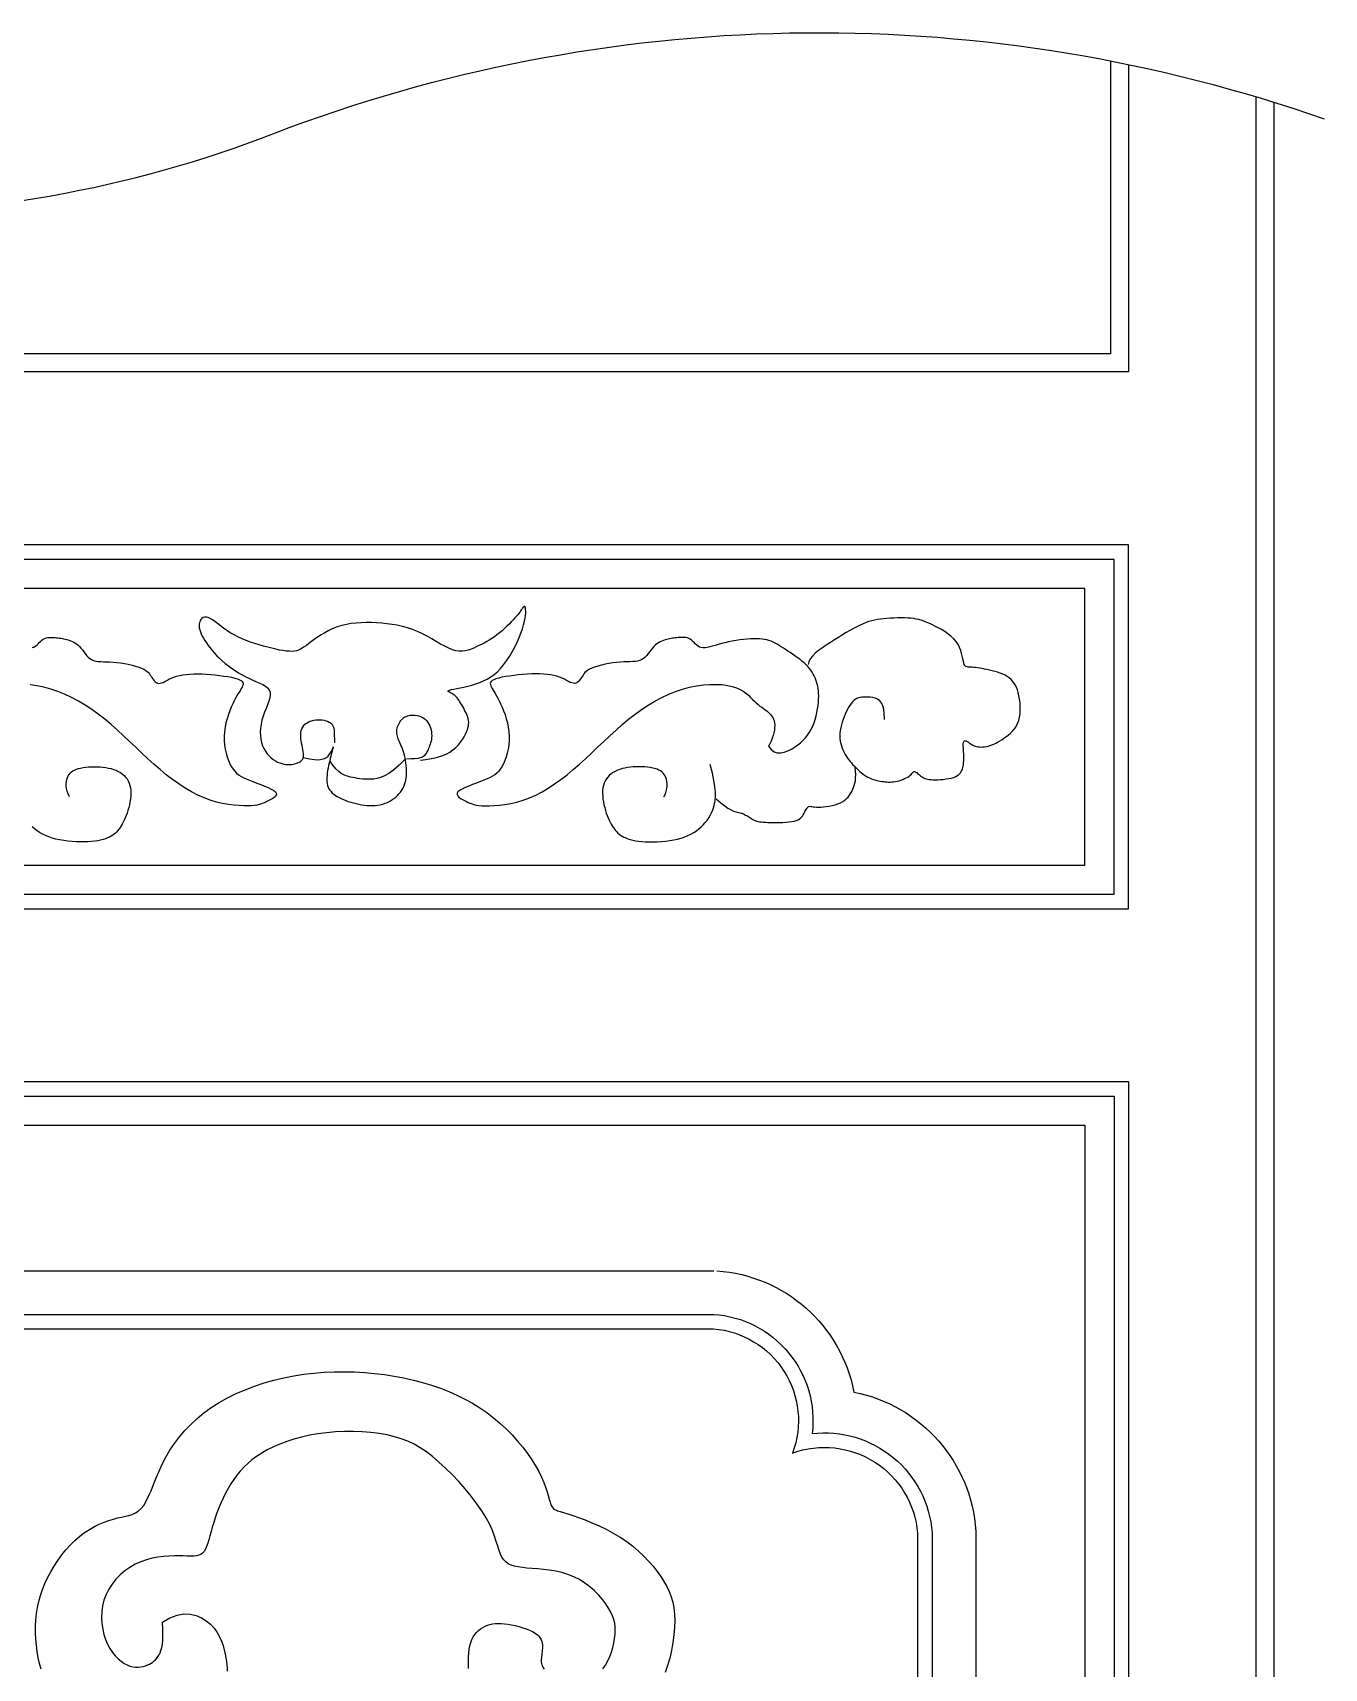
# Model space of a CAD drawing. Extents: x -66030 to 95157, y -13132 to 45879.
# Drawn here: x -29074.7 to -28801.4, y 32376.2 to 32722.3 of the extents above; entities that cross this region are included whole.
import ezdxf

# ---------------------------------------------------------------- set-up
doc = ezdxf.new("R2010")
doc.units = 0
doc.header["$LTSCALE"] = 100
doc.header["$MEASUREMENT"] = 0
for name, color, linetype in [('3', 11, 'CONTINUOUS'), ('4', 121, 'CONTINUOUS'), ('7', 105, 'CONTINUOUS')]:
    doc.layers.add(name, color=color, linetype=linetype)

msp = doc.modelspace()

# ---------------------------------------------------------------- linework, layer by layer
at = {"layer": '3'}
for points in [[(-29212.2, 32703.58, 0.197288), (-29020.46, 32702.25, -0.174961), (-28801.44, 32704.07)], [(-28930.59, 32451.1, -0.429542), (-28909.78, 32425.87, -0.425761), (-28884.41, 32404.9), (-28884.41, 32118.46, -0.425761), (-28909.78, 32097.49, -0.448775), (-28930.59, 32072.26), (-29078.48, 32072.26, -0.448775), (-29099.29, 32097.49, -0.425761), (-29124.65, 32118.46), (-29124.65, 32404.9, -0.425761), (-29099.29, 32425.87, -0.429542), (-29078.48, 32451.1), (-28930.6, 32451.1)]]:
    msp.add_lwpolyline(points, format="xyb", dxfattribs=at)
for points in [[(-28842.83, 32715.59), (-28842.83, 32650.53), (-29166.23, 32650.53), (-29166.23, 32689.31)], [(-29193.18, 32696.5), (-29193.18, 31872.83), (-28815.88, 31872.83), (-28815.88, 32708.77)]]:
    msp.add_lwpolyline(points, dxfattribs=at)
for points in [[(-29163.15, 32610.87), (-29163.15, 32540.03), (-28845.91, 32540.03), (-28845.91, 32610.87)], [(-29163.15, 32026.06), (-29163.15, 32497.3), (-28845.91, 32497.3), (-28845.91, 32026.06)]]:
    msp.add_lwpolyline(points, close=True, dxfattribs=at)
at = {"layer": '4'}
for points in [[(-28846.68, 32716.37), (-28846.68, 32654.38), (-29162.38, 32654.38), (-29162.38, 32688.54)], [(-29197.03, 32697.8), (-29197.03, 31868.98), (-28812.03, 31868.98), (-28812.03, 32707.59)]]:
    msp.add_lwpolyline(points, dxfattribs=at)
for points in [[(-29166.23, 32613.95), (-29166.23, 32536.95), (-28842.83, 32536.95), (-28842.83, 32613.95)], [(-29166.23, 32022.98), (-29166.23, 32500.38), (-28842.83, 32500.38), (-28842.83, 32022.98)]]:
    msp.add_lwpolyline(points, close=True, dxfattribs=at)
msp.add_lwpolyline([(-28929.94, 32460.32, -0.339705), (-28900.95, 32434.65, -0.340342), (-28875.17, 32405.22), (-28875.17, 32118.14, -0.338544), (-28900.75, 32088.75, -0.35533), (-28930.43, 32063.02), (-29078.64, 32063.02, -0.35533), (-29108.32, 32088.75, -0.338544), (-29133.89, 32118.14), (-29133.89, 32405.22, -0.340342), (-29108.12, 32434.65, -0.342777), (-29078.78, 32460.34), (-28930.6, 32460.34)], format="xyb", dxfattribs=at)
at = {"layer": '7'}
for points in [[(-29156.99, 32604.71), (-29156.99, 32546.19), (-28852.07, 32546.19), (-28852.07, 32604.71)], [(-29156.99, 32032.22), (-29156.99, 32491.14), (-28852.07, 32491.14), (-28852.07, 32032.22)]]:
    msp.add_lwpolyline(points, close=True, dxfattribs=at)
for points in [[(-28992.64, 32568.39), (-28992.5, 32568.4), (-28992.11, 32568.44), (-28991.52, 32568.52), (-28990.77, 32568.63), (-28989.93, 32568.79), (-28989.02, 32569.01), (-28988.12, 32569.29), (-28987.25, 32569.64), (-28986.47, 32570.06), (-28985.78, 32570.54), (-28985.17, 32571.06), (-28984.63, 32571.62), (-28984.17, 32572.19), (-28983.77, 32572.76), (-28983.43, 32573.32), (-28983.15, 32573.85), (-28982.92, 32574.34), (-28982.74, 32574.8), (-28982.6, 32575.22), (-28982.51, 32575.62), (-28982.46, 32576.01), (-28982.45, 32576.38), (-28982.48, 32576.75), (-28982.55, 32577.11), (-28982.65, 32577.49), (-28982.78, 32577.86), (-28982.94, 32578.24), (-28983.11, 32578.62), (-28983.31, 32578.99), (-28983.51, 32579.36), (-28983.71, 32579.72), (-28983.91, 32580.07), (-28984.11, 32580.4), (-28984.3, 32580.72), (-28984.5, 32581.02), (-28984.7, 32581.31), (-28984.9, 32581.57), (-28985.12, 32581.81), (-28985.36, 32582.04), (-28985.62, 32582.23), (-28985.9, 32582.41), (-28986.18, 32582.56), (-28986.44, 32582.69), (-28986.65, 32582.81), (-28986.78, 32582.92), (-28986.83, 32583.02), (-28986.75, 32583.12), (-28986.53, 32583.22), (-28986.15, 32583.32), (-28985.63, 32583.43), (-28984.99, 32583.55), (-28984.26, 32583.69), (-28983.46, 32583.85), (-28982.62, 32584.04), (-28981.76, 32584.26), (-28980.91, 32584.51), (-28980.09, 32584.8), (-28979.29, 32585.14), (-28978.53, 32585.53), (-28977.79, 32585.98), (-28977.08, 32586.5), (-28976.39, 32587.09), (-28975.72, 32587.76), (-28975.07, 32588.53), (-28974.44, 32589.38), (-28973.83, 32590.31), (-28973.25, 32591.29), (-28972.72, 32592.3), (-28972.22, 32593.32), (-28971.78, 32594.32), (-28971.4, 32595.28), (-28971.08, 32596.19), (-28970.83, 32597.02), (-28970.64, 32597.76), (-28970.51, 32598.43), (-28970.43, 32599.01), (-28970.39, 32599.51), (-28970.38, 32599.94), (-28970.4, 32600.28), (-28970.43, 32600.55), (-28970.48, 32600.74), (-28970.54, 32600.86), (-28970.61, 32600.92), (-28970.69, 32600.92), (-28970.77, 32600.87), (-28970.87, 32600.78), (-28970.97, 32600.66), (-28971.08, 32600.51), (-28971.2, 32600.35), (-28971.33, 32600.16), (-28971.48, 32599.95), (-28971.65, 32599.72), (-28971.85, 32599.45), (-28972.08, 32599.16), (-28972.36, 32598.83), (-28972.67, 32598.47), (-28973.04, 32598.06), (-28973.45, 32597.63), (-28973.9, 32597.18), (-28974.37, 32596.71), (-28974.88, 32596.24), (-28975.4, 32595.78), (-28975.93, 32595.33), (-28976.47, 32594.9), (-28977.01, 32594.5), (-28977.55, 32594.13), (-28978.1, 32593.79), (-28978.64, 32593.47), (-28979.19, 32593.17), (-28979.73, 32592.89), (-28980.28, 32592.62), (-28980.84, 32592.36), (-28981.39, 32592.11), (-28981.96, 32591.88), (-28982.54, 32591.69), (-28983.15, 32591.54), (-28983.78, 32591.46), (-28984.44, 32591.46), (-28985.14, 32591.55), (-28985.89, 32591.75), (-28986.68, 32592.06), (-28987.52, 32592.47), (-28988.4, 32592.96), (-28989.32, 32593.49), (-28990.27, 32594.04), (-28991.25, 32594.6), (-28992.26, 32595.13), (-28993.29, 32595.62), (-28994.34, 32596.04), (-28995.4, 32596.4), (-28996.48, 32596.69), (-28997.56, 32596.93), (-28998.65, 32597.12), (-28999.75, 32597.26), (-29000.85, 32597.37), (-29001.95, 32597.44), (-29003.04, 32597.48), (-29004.13, 32597.49), (-29005.2, 32597.46), (-29006.26, 32597.39), (-29007.3, 32597.27), (-29008.31, 32597.09), (-29009.3, 32596.86), (-29010.26, 32596.57), (-29011.18, 32596.21), (-29012.06, 32595.8), (-29012.9, 32595.35), (-29013.69, 32594.88), (-29014.43, 32594.39), (-29015.11, 32593.92), (-29015.74, 32593.46), (-29016.3, 32593.04), (-29016.79, 32592.67), (-29017.24, 32592.34), (-29017.65, 32592.07), (-29018.05, 32591.84), (-29018.45, 32591.66), (-29018.86, 32591.53), (-29019.32, 32591.45), (-29019.83, 32591.41), (-29020.4, 32591.42), (-29021.04, 32591.47), (-29021.74, 32591.56), (-29022.49, 32591.69), (-29023.28, 32591.85), (-29024.11, 32592.05), (-29024.98, 32592.27), (-29025.86, 32592.51), (-29026.77, 32592.78), (-29027.68, 32593.07), (-29028.6, 32593.38), (-29029.5, 32593.72), (-29030.39, 32594.09), (-29031.26, 32594.48), (-29032.09, 32594.9), (-29032.89, 32595.36), (-29033.63, 32595.84), (-29034.33, 32596.33), (-29034.97, 32596.83), (-29035.58, 32597.29), (-29036.14, 32597.72), (-29036.65, 32598.09), (-29037.12, 32598.38), (-29037.56, 32598.58), (-29037.95, 32598.67), (-29038.3, 32598.65), (-29038.61, 32598.55), (-29038.88, 32598.37), (-29039.09, 32598.13), (-29039.26, 32597.83), (-29039.39, 32597.5), (-29039.45, 32597.14), (-29039.47, 32596.76), (-29039.44, 32596.37), (-29039.35, 32595.96), (-29039.22, 32595.54), (-29039.05, 32595.1), (-29038.83, 32594.65), (-29038.57, 32594.18), (-29038.28, 32593.69), (-29037.95, 32593.18), (-29037.58, 32592.66), (-29037.18, 32592.13), (-29036.74, 32591.59), (-29036.26, 32591.04), (-29035.74, 32590.49), (-29035.19, 32589.94), (-29034.6, 32589.4), (-29033.96, 32588.86), (-29033.3, 32588.34), (-29032.6, 32587.83), (-29031.89, 32587.34), (-29031.15, 32586.87), (-29030.39, 32586.43), (-29029.63, 32586.02), (-29028.86, 32585.65), (-29028.1, 32585.31), (-29027.35, 32584.99), (-29026.65, 32584.69), (-29026.01, 32584.38), (-29025.44, 32584.04), (-29024.99, 32583.67), (-29024.65, 32583.25), (-29024.46, 32582.76), (-29024.42, 32582.2), (-29024.52, 32581.56), (-29024.72, 32580.86), (-29024.99, 32580.12), (-29025.31, 32579.33), (-29025.63, 32578.52), (-29025.94, 32577.69), (-29026.2, 32576.85), (-29026.39, 32576.01), (-29026.51, 32575.18), (-29026.55, 32574.38), (-29026.52, 32573.59), (-29026.43, 32572.83), (-29026.27, 32572.12), (-29026.06, 32571.44), (-29025.79, 32570.82), (-29025.46, 32570.25), (-29025.09, 32569.73), (-29024.69, 32569.28), (-29024.25, 32568.87), (-29023.8, 32568.52), (-29023.34, 32568.22), (-29022.87, 32567.98), (-29022.41, 32567.78), (-29021.96, 32567.64), (-29021.53, 32567.53), (-29021.11, 32567.47), (-29020.7, 32567.45), (-29020.31, 32567.46), (-29019.93, 32567.49), (-29019.57, 32567.55), (-29019.22, 32567.63), (-29018.89, 32567.72), (-29018.57, 32567.83), (-29018.28, 32567.97), (-29018.02, 32568.12), (-29017.8, 32568.31), (-29017.62, 32568.53), (-29017.48, 32568.78), (-29017.4, 32569.07), (-29017.37, 32569.41), (-29017.38, 32569.78), (-29017.44, 32570.18), (-29017.52, 32570.6), (-29017.61, 32571.05), (-29017.71, 32571.51), (-29017.81, 32571.98), (-29017.89, 32572.45), (-29017.95, 32572.91), (-29017.98, 32573.37), (-29017.98, 32573.82), (-29017.94, 32574.25), (-29017.86, 32574.66), (-29017.74, 32575.04), (-29017.57, 32575.39), (-29017.36, 32575.71), (-29017.09, 32575.99), (-29016.78, 32576.23), (-29016.42, 32576.43), (-29016.04, 32576.6), (-29015.63, 32576.73), (-29015.2, 32576.83), (-29014.76, 32576.89), (-29014.32, 32576.92), (-29013.88, 32576.92), (-29013.45, 32576.89), (-29013.04, 32576.82), (-29012.65, 32576.73), (-29012.29, 32576.6), (-29011.96, 32576.45), (-29011.68, 32576.26), (-29011.44, 32576.05), (-29011.25, 32575.81), (-29011.11, 32575.52), (-29011.01, 32575.17), (-29010.94, 32574.75), (-29010.9, 32574.24), (-29010.88, 32573.63), (-29010.87, 32572.9), (-29010.87, 32572.03)], [(-28894.45, 32577.02), (-28894.52, 32578.45), (-28894.73, 32579.55), (-28895.06, 32580.36), (-28895.47, 32580.93), (-28895.94, 32581.29), (-28896.46, 32581.51), (-28896.98, 32581.63), (-28897.5, 32581.68), (-28897.99, 32581.72), (-28898.45, 32581.74), (-28898.88, 32581.74), (-28899.28, 32581.71), (-28899.66, 32581.65), (-28900.01, 32581.55), (-28900.35, 32581.41), (-28900.67, 32581.23), (-28900.98, 32580.99), (-28901.27, 32580.7), (-28901.55, 32580.36), (-28901.82, 32579.98), (-28902.08, 32579.57), (-28902.33, 32579.11), (-28902.57, 32578.63), (-28902.8, 32578.12), (-28903.02, 32577.58), (-28903.23, 32577.02), (-28903.43, 32576.45), (-28903.6, 32575.86), (-28903.74, 32575.28), (-28903.84, 32574.69), (-28903.91, 32574.1), (-28903.94, 32573.53), (-28903.91, 32572.97), (-28903.84, 32572.42), (-28903.74, 32571.89), (-28903.59, 32571.38), (-28903.42, 32570.89), (-28903.22, 32570.43), (-28903.01, 32569.98), (-28902.78, 32569.56), (-28902.54, 32569.17), (-28902.29, 32568.8), (-28902.04, 32568.45), (-28901.77, 32568.12), (-28901.5, 32567.8), (-28901.22, 32567.49), (-28900.93, 32567.19), (-28900.63, 32566.89), (-28900.33, 32566.59), (-28900.02, 32566.3), (-28899.7, 32566.01), (-28899.38, 32565.73), (-28899.05, 32565.47), (-28898.7, 32565.22), (-28898.35, 32564.99), (-28898, 32564.78), (-28897.63, 32564.61), (-28897.26, 32564.45), (-28896.88, 32564.32), (-28896.5, 32564.2), (-28896.12, 32564.11), (-28895.75, 32564.02), (-28895.38, 32563.95), (-28895.02, 32563.89), (-28894.66, 32563.84), (-28894.32, 32563.8), (-28893.98, 32563.76), (-28893.64, 32563.75), (-28893.3, 32563.74), (-28892.94, 32563.76), (-28892.58, 32563.8), (-28892.21, 32563.86), (-28891.81, 32563.94), (-28891.41, 32564.04), (-28891.01, 32564.17), (-28890.62, 32564.31), (-28890.24, 32564.47), (-28889.88, 32564.63), (-28889.56, 32564.81), (-28889.28, 32564.99), (-28889.05, 32565.18), (-28888.86, 32565.36), (-28888.7, 32565.53), (-28888.57, 32565.69), (-28888.45, 32565.81), (-28888.34, 32565.91), (-28888.23, 32565.97), (-28888.11, 32565.98), (-28887.97, 32565.94), (-28887.82, 32565.86), (-28887.65, 32565.74), (-28887.47, 32565.59), (-28887.28, 32565.43), (-28887.08, 32565.25), (-28886.87, 32565.08), (-28886.66, 32564.92), (-28886.45, 32564.77), (-28886.22, 32564.64), (-28885.97, 32564.53), (-28885.7, 32564.43), (-28885.4, 32564.36), (-28885.06, 32564.3), (-28884.67, 32564.26), (-28884.23, 32564.23), (-28883.74, 32564.23), (-28883.19, 32564.24), (-28882.62, 32564.27), (-28882.04, 32564.32), (-28881.46, 32564.4), (-28880.9, 32564.49), (-28880.38, 32564.6), (-28879.91, 32564.73), (-28879.5, 32564.88), (-28879.15, 32565.05), (-28878.86, 32565.25), (-28878.61, 32565.46), (-28878.41, 32565.7), (-28878.25, 32565.95), (-28878.12, 32566.22), (-28878.01, 32566.51), (-28877.92, 32566.82), (-28877.84, 32567.14), (-28877.78, 32567.48), (-28877.74, 32567.83), (-28877.71, 32568.2), (-28877.7, 32568.57), (-28877.69, 32568.96), (-28877.7, 32569.35), (-28877.72, 32569.76), (-28877.75, 32570.15), (-28877.77, 32570.55), (-28877.8, 32570.92), (-28877.82, 32571.27), (-28877.82, 32571.58), (-28877.81, 32571.86), (-28877.78, 32572.09), (-28877.72, 32572.26), (-28877.65, 32572.38), (-28877.55, 32572.45), (-28877.44, 32572.48), (-28877.31, 32572.47), (-28877.17, 32572.43), (-28877.02, 32572.36), (-28876.87, 32572.28), (-28876.71, 32572.17), (-28876.54, 32572.05), (-28876.37, 32571.92), (-28876.18, 32571.79), (-28875.99, 32571.66), (-28875.77, 32571.53), (-28875.53, 32571.42), (-28875.27, 32571.33), (-28874.99, 32571.25), (-28874.69, 32571.2), (-28874.36, 32571.17), (-28874.02, 32571.16), (-28873.67, 32571.18), (-28873.3, 32571.21), (-28872.92, 32571.28), (-28872.54, 32571.36), (-28872.15, 32571.48), (-28871.76, 32571.61), (-28871.37, 32571.78), (-28870.96, 32571.97), (-28870.55, 32572.18), (-28870.12, 32572.43), (-28869.69, 32572.7), (-28869.24, 32573), (-28868.78, 32573.32), (-28868.31, 32573.68), (-28867.86, 32574.08), (-28867.42, 32574.52), (-28867.01, 32575), (-28866.65, 32575.53), (-28866.34, 32576.11), (-28866.09, 32576.75), (-28865.91, 32577.45), (-28865.8, 32578.19), (-28865.75, 32578.96), (-28865.76, 32579.74), (-28865.81, 32580.51), (-28865.91, 32581.27), (-28866.04, 32582), (-28866.2, 32582.67), (-28866.38, 32583.27), (-28866.59, 32583.82), (-28866.82, 32584.31), (-28867.09, 32584.74), (-28867.39, 32585.13), (-28867.72, 32585.48), (-28868.1, 32585.8), (-28868.52, 32586.08), (-28868.98, 32586.34), (-28869.48, 32586.57), (-28870.01, 32586.78), (-28870.56, 32586.98), (-28871.13, 32587.15), (-28871.69, 32587.3), (-28872.26, 32587.44), (-28872.81, 32587.56), (-28873.34, 32587.67), (-28873.84, 32587.76), (-28874.32, 32587.84), (-28874.78, 32587.91), (-28875.2, 32587.96), (-28875.59, 32588), (-28875.94, 32588.03), (-28876.26, 32588.05), (-28876.54, 32588.06), (-28876.79, 32588.08), (-28877, 32588.11), (-28877.18, 32588.17), (-28877.34, 32588.27), (-28877.48, 32588.43), (-28877.6, 32588.65), (-28877.7, 32588.96), (-28877.8, 32589.36), (-28877.9, 32589.84), (-28878.02, 32590.39), (-28878.16, 32590.98), (-28878.36, 32591.6), (-28878.61, 32592.23), (-28878.93, 32592.86), (-28879.34, 32593.48), (-28879.84, 32594.06), (-28880.42, 32594.6), (-28881.06, 32595.11), (-28881.75, 32595.58), (-28882.45, 32596.01), (-28883.16, 32596.4), (-28883.85, 32596.76), (-28884.5, 32597.08), (-28885.1, 32597.36), (-28885.66, 32597.6), (-28886.19, 32597.81), (-28886.7, 32597.98), (-28887.22, 32598.13), (-28887.75, 32598.25), (-28888.3, 32598.34), (-28888.9, 32598.41), (-28889.56, 32598.45), (-28890.25, 32598.48), (-28890.98, 32598.49), (-28891.73, 32598.48), (-28892.49, 32598.45), (-28893.24, 32598.41), (-28893.97, 32598.36), (-28894.67, 32598.29), (-28895.34, 32598.22), (-28895.97, 32598.12), (-28896.58, 32598.01), (-28897.17, 32597.87), (-28897.77, 32597.7), (-28898.37, 32597.5), (-28899, 32597.25), (-28899.65, 32596.97), (-28900.34, 32596.63), (-28901.06, 32596.25), (-28901.81, 32595.82), (-28902.6, 32595.37), (-28903.4, 32594.88), (-28904.23, 32594.37), (-28905.07, 32593.83), (-28905.93, 32593.29), (-28906.79, 32592.73), (-28907.63, 32592.16), (-28908.42, 32591.58), (-28909.14, 32591), (-28909.74, 32590.41), (-28910.21, 32589.81), (-28910.51, 32589.22), (-28910.62, 32588.62)], [(-29074.82, 32592.19), (-29074.47, 32592.31), (-29074.14, 32592.49), (-29073.84, 32592.72), (-29073.56, 32592.98), (-29073.29, 32593.25), (-29073.02, 32593.51), (-29072.75, 32593.76), (-29072.47, 32593.97), (-29072.18, 32594.13), (-29071.87, 32594.24), (-29071.56, 32594.31), (-29071.24, 32594.35), (-29070.92, 32594.37), (-29070.6, 32594.36), (-29070.28, 32594.34), (-29069.96, 32594.31), (-29069.65, 32594.28), (-29069.35, 32594.25), (-29069.04, 32594.22), (-29068.74, 32594.18), (-29068.44, 32594.13), (-29068.13, 32594.08), (-29067.82, 32594.01), (-29067.49, 32593.93), (-29067.16, 32593.84), (-29066.82, 32593.73), (-29066.48, 32593.59), (-29066.13, 32593.43), (-29065.79, 32593.24), (-29065.45, 32593.02), (-29065.12, 32592.76), (-29064.8, 32592.45), (-29064.49, 32592.1), (-29064.19, 32591.73), (-29063.89, 32591.33), (-29063.59, 32590.93), (-29063.28, 32590.55), (-29062.95, 32590.2), (-29062.6, 32589.89), (-29062.22, 32589.65), (-29061.8, 32589.47), (-29061.35, 32589.35), (-29060.85, 32589.28), (-29060.31, 32589.24), (-29059.73, 32589.22), (-29059.1, 32589.21), (-29058.43, 32589.19), (-29057.7, 32589.15), (-29056.92, 32589.08), (-29056.11, 32588.97), (-29055.28, 32588.84), (-29054.47, 32588.68), (-29053.68, 32588.5), (-29052.93, 32588.3), (-29052.25, 32588.09), (-29051.66, 32587.86), (-29051.17, 32587.63), (-29050.77, 32587.39), (-29050.45, 32587.15), (-29050.2, 32586.91), (-29049.99, 32586.65), (-29049.81, 32586.4), (-29049.65, 32586.15), (-29049.5, 32585.89), (-29049.34, 32585.64), (-29049.16, 32585.39), (-29048.97, 32585.16), (-29048.77, 32584.97), (-29048.54, 32584.81), (-29048.3, 32584.69), (-29048.04, 32584.63), (-29047.75, 32584.64), (-29047.44, 32584.72), (-29047.1, 32584.85), (-29046.73, 32585.04), (-29046.32, 32585.26), (-29045.87, 32585.49), (-29045.38, 32585.73), (-29044.85, 32585.95), (-29044.26, 32586.16), (-29043.62, 32586.32), (-29042.93, 32586.45), (-29042.2, 32586.54), (-29041.42, 32586.61), (-29040.61, 32586.64), (-29039.75, 32586.64), (-29038.87, 32586.62), (-29037.96, 32586.57), (-29037.02, 32586.51), (-29036.08, 32586.42), (-29035.15, 32586.31), (-29034.26, 32586.19), (-29033.42, 32586.06), (-29032.64, 32585.91), (-29031.96, 32585.75), (-29031.39, 32585.59), (-29030.94, 32585.41), (-29030.6, 32585.23), (-29030.38, 32585.04), (-29030.24, 32584.83), (-29030.19, 32584.61), (-29030.2, 32584.37), (-29030.28, 32584.12), (-29030.4, 32583.84), (-29030.56, 32583.55), (-29030.75, 32583.22), (-29030.97, 32582.86), (-29031.22, 32582.46), (-29031.48, 32582.01), (-29031.77, 32581.51), (-29032.07, 32580.95), (-29032.38, 32580.32), (-29032.69, 32579.61), (-29033, 32578.84), (-29033.3, 32578.02), (-29033.57, 32577.15), (-29033.81, 32576.25), (-29034, 32575.33), (-29034.13, 32574.39), (-29034.2, 32573.45), (-29034.19, 32572.52), (-29034.11, 32571.6), (-29033.97, 32570.71), (-29033.78, 32569.86), (-29033.54, 32569.05), (-29033.26, 32568.3), (-29032.96, 32567.61), (-29032.64, 32567), (-29032.31, 32566.48), (-29031.95, 32566.02), (-29031.57, 32565.62), (-29031.14, 32565.28), (-29030.67, 32564.97), (-29030.13, 32564.68), (-29029.53, 32564.4), (-29028.85, 32564.12), (-29028.09, 32563.83), (-29027.27, 32563.53), (-29026.44, 32563.22), (-29025.63, 32562.9), (-29024.88, 32562.59), (-29024.22, 32562.27), (-29023.69, 32561.96), (-29023.32, 32561.66), (-29023.15, 32561.36), (-29023.14, 32561.08), (-29023.29, 32560.81), (-29023.54, 32560.55), (-29023.88, 32560.3), (-29024.28, 32560.07), (-29024.71, 32559.85), (-29025.13, 32559.65), (-29025.53, 32559.45), (-29025.92, 32559.28), (-29026.31, 32559.12), (-29026.74, 32558.99), (-29027.22, 32558.87), (-29027.76, 32558.79), (-29028.4, 32558.73), (-29029.15, 32558.7), (-29030.02, 32558.7), (-29031.01, 32558.75), (-29032.1, 32558.84), (-29033.27, 32559), (-29034.51, 32559.22), (-29035.8, 32559.52), (-29037.12, 32559.92), (-29038.45, 32560.4), (-29039.79, 32561), (-29041.13, 32561.69), (-29042.46, 32562.47), (-29043.79, 32563.34), (-29045.11, 32564.28), (-29046.43, 32565.29), (-29047.74, 32566.37), (-29049.04, 32567.5), (-29050.33, 32568.67), (-29051.62, 32569.88), (-29052.9, 32571.1), (-29054.19, 32572.33), (-29055.48, 32573.56), (-29056.78, 32574.76), (-29058.1, 32575.93), (-29059.45, 32577.05), (-29060.81, 32578.12), (-29062.2, 32579.12), (-29063.6, 32580.04), (-29065.03, 32580.89), (-29066.47, 32581.66), (-29067.93, 32582.34), (-29069.4, 32582.93), (-29070.87, 32583.43), (-29072.35, 32583.82), (-29073.82, 32584.11), (-29075.26, 32584.3)], [(-28919.05, 32571.33), (-28918.49, 32570.62), (-28917.86, 32570.17), (-28917.16, 32569.96), (-28916.43, 32569.94), (-28915.68, 32570.08), (-28914.92, 32570.35), (-28914.19, 32570.71), (-28913.49, 32571.14), (-28912.84, 32571.59), (-28912.24, 32572.07), (-28911.7, 32572.58), (-28911.2, 32573.11), (-28910.75, 32573.68), (-28910.35, 32574.28), (-28909.99, 32574.91), (-28909.67, 32575.57), (-28909.39, 32576.27), (-28909.15, 32577), (-28908.94, 32577.74), (-28908.77, 32578.48), (-28908.64, 32579.22), (-28908.53, 32579.94), (-28908.46, 32580.64), (-28908.42, 32581.3), (-28908.4, 32581.92), (-28908.42, 32582.5), (-28908.45, 32583.04), (-28908.52, 32583.54), (-28908.6, 32584.03), (-28908.71, 32584.49), (-28908.84, 32584.93), (-28908.99, 32585.36), (-28909.15, 32585.78), (-28909.34, 32586.2), (-28909.55, 32586.61), (-28909.79, 32587.01), (-28910.06, 32587.41), (-28910.36, 32587.81), (-28910.7, 32588.2), (-28911.07, 32588.58), (-28911.49, 32588.97), (-28911.95, 32589.34), (-28912.43, 32589.72), (-28912.93, 32590.08), (-28913.43, 32590.44), (-28913.95, 32590.79), (-28914.45, 32591.13), (-28914.95, 32591.47), (-28915.42, 32591.79), (-28915.88, 32592.1), (-28916.32, 32592.39), (-28916.76, 32592.67), (-28917.18, 32592.92), (-28917.61, 32593.16), (-28918.04, 32593.37), (-28918.48, 32593.55), (-28918.93, 32593.71), (-28919.39, 32593.84), (-28919.87, 32593.94), (-28920.39, 32594.01), (-28920.93, 32594.06), (-28921.51, 32594.08), (-28922.13, 32594.07), (-28922.81, 32594.04), (-28923.53, 32593.99), (-28924.29, 32593.91), (-28925.08, 32593.81), (-28925.89, 32593.69), (-28926.69, 32593.56), (-28927.49, 32593.4), (-28928.26, 32593.24), (-28928.99, 32593.06), (-28929.68, 32592.87), (-28930.32, 32592.68), (-28930.91, 32592.51), (-28931.46, 32592.35), (-28931.97, 32592.23), (-28932.43, 32592.16), (-28932.86, 32592.14), (-28933.25, 32592.19), (-28933.6, 32592.31), (-28933.92, 32592.49), (-28934.22, 32592.72), (-28934.51, 32592.98), (-28934.78, 32593.25), (-28935.05, 32593.51), (-28935.32, 32593.76), (-28935.6, 32593.97), (-28935.89, 32594.13), (-28936.19, 32594.24), (-28936.51, 32594.31), (-28936.82, 32594.35), (-28937.15, 32594.37), (-28937.47, 32594.36), (-28937.79, 32594.34), (-28938.11, 32594.31), (-28938.42, 32594.28), (-28938.72, 32594.25), (-28939.02, 32594.22), (-28939.33, 32594.18), (-28939.63, 32594.13), (-28939.94, 32594.08), (-28940.25, 32594.01), (-28940.57, 32593.93), (-28940.91, 32593.84), (-28941.25, 32593.73), (-28941.59, 32593.59), (-28941.94, 32593.43), (-28942.28, 32593.24), (-28942.62, 32593.02), (-28942.95, 32592.76), (-28943.27, 32592.45), (-28943.58, 32592.1), (-28943.87, 32591.73), (-28944.17, 32591.33), (-28944.47, 32590.93), (-28944.79, 32590.55), (-28945.12, 32590.2), (-28945.47, 32589.89), (-28945.85, 32589.65), (-28946.27, 32589.47), (-28946.72, 32589.35), (-28947.22, 32589.28), (-28947.75, 32589.24), (-28948.33, 32589.22), (-28948.96, 32589.21), (-28949.64, 32589.19), (-28950.37, 32589.15), (-28951.15, 32589.08), (-28951.96, 32588.97), (-28952.78, 32588.84), (-28953.6, 32588.68), (-28954.39, 32588.5), (-28955.14, 32588.3), (-28955.81, 32588.09), (-28956.4, 32587.86), (-28956.89, 32587.63), (-28957.29, 32587.39), (-28957.61, 32587.15), (-28957.87, 32586.91), (-28958.08, 32586.65), (-28958.26, 32586.4), (-28958.41, 32586.15), (-28958.57, 32585.89), (-28958.73, 32585.64), (-28958.91, 32585.39), (-28959.09, 32585.16), (-28959.3, 32584.97), (-28959.52, 32584.81), (-28959.76, 32584.69), (-28960.03, 32584.63), (-28960.31, 32584.64), (-28960.63, 32584.72), (-28960.97, 32584.85), (-28961.34, 32585.04), (-28961.75, 32585.26), (-28962.2, 32585.49), (-28962.69, 32585.73), (-28963.22, 32585.95), (-28963.81, 32586.16), (-28964.45, 32586.32), (-28965.13, 32586.45), (-28965.87, 32586.54), (-28966.65, 32586.61), (-28967.46, 32586.64), (-28968.31, 32586.64), (-28969.2, 32586.62), (-28970.11, 32586.57), (-28971.04, 32586.51), (-28971.98, 32586.42), (-28972.91, 32586.31), (-28973.81, 32586.19), (-28974.65, 32586.06), (-28975.42, 32585.91), (-28976.1, 32585.75), (-28976.68, 32585.59), (-28977.13, 32585.41), (-28977.46, 32585.23), (-28977.69, 32585.04), (-28977.83, 32584.83), (-28977.88, 32584.61), (-28977.86, 32584.37), (-28977.79, 32584.12), (-28977.66, 32583.84), (-28977.51, 32583.55), (-28977.31, 32583.22), (-28977.09, 32582.86), (-28976.85, 32582.46), (-28976.58, 32582.01), (-28976.3, 32581.51), (-28976, 32580.95), (-28975.69, 32580.32), (-28975.38, 32579.61), (-28975.06, 32578.84), (-28974.77, 32578.02), (-28974.49, 32577.15), (-28974.26, 32576.25), (-28974.07, 32575.33), (-28973.93, 32574.39), (-28973.87, 32573.45), (-28973.88, 32572.52), (-28973.96, 32571.6), (-28974.1, 32570.71), (-28974.29, 32569.86), (-28974.53, 32569.05), (-28974.8, 32568.3), (-28975.1, 32567.61), (-28975.42, 32567), (-28975.76, 32566.48), (-28976.11, 32566.02), (-28976.5, 32565.62), (-28976.92, 32565.28), (-28977.4, 32564.97), (-28977.93, 32564.68), (-28978.54, 32564.4), (-28979.22, 32564.12), (-28979.98, 32563.83), (-28980.79, 32563.53), (-28981.63, 32563.22), (-28982.44, 32562.9), (-28983.19, 32562.59), (-28983.85, 32562.27), (-28984.38, 32561.96), (-28984.75, 32561.66), (-28984.92, 32561.36), (-28984.92, 32561.08), (-28984.78, 32560.81), (-28984.52, 32560.55), (-28984.18, 32560.3), (-28983.78, 32560.07), (-28983.36, 32559.85), (-28982.94, 32559.65), (-28982.54, 32559.45), (-28982.15, 32559.28), (-28981.75, 32559.12), (-28981.33, 32558.99), (-28980.85, 32558.87), (-28980.3, 32558.79), (-28979.67, 32558.73), (-28978.92, 32558.7), (-28978.04, 32558.7), (-28977.05, 32558.75), (-28975.96, 32558.84), (-28974.79, 32559), (-28973.56, 32559.22), (-28972.27, 32559.52), (-28970.95, 32559.92), (-28969.62, 32560.4), (-28968.28, 32561), (-28966.94, 32561.69), (-28965.61, 32562.47), (-28964.28, 32563.34), (-28962.95, 32564.28), (-28961.63, 32565.29), (-28960.32, 32566.37), (-28959.02, 32567.5), (-28957.73, 32568.67), (-28956.45, 32569.88), (-28955.17, 32571.1), (-28953.88, 32572.33), (-28952.59, 32573.56), (-28951.28, 32574.76), (-28949.96, 32575.93), (-28948.62, 32577.05), (-28947.26, 32578.12), (-28945.87, 32579.12), (-28944.46, 32580.04), (-28943.04, 32580.89), (-28941.59, 32581.66), (-28940.14, 32582.34), (-28938.67, 32582.93), (-28937.19, 32583.43), (-28935.71, 32583.82), (-28934.24, 32584.11), (-28932.8, 32584.3), (-28931.41, 32584.41), (-28930.08, 32584.42), (-28928.84, 32584.36), (-28927.7, 32584.21), (-28926.68, 32583.99), (-28925.79, 32583.71), (-28925.02, 32583.36), (-28924.36, 32582.97), (-28923.79, 32582.55), (-28923.28, 32582.11), (-28922.83, 32581.67), (-28922.41, 32581.25), (-28922.01, 32580.85), (-28921.61, 32580.48), (-28921.22, 32580.15), (-28920.83, 32579.84), (-28920.45, 32579.56), (-28920.08, 32579.29), (-28919.73, 32579.04), (-28919.4, 32578.79), (-28919.09, 32578.53), (-28918.8, 32578.27), (-28918.54, 32578), (-28918.31, 32577.71), (-28918.12, 32577.4), (-28917.96, 32577.05), (-28917.84, 32576.68), (-28917.76, 32576.26), (-28917.72, 32575.8), (-28917.73, 32575.3), (-28917.78, 32574.75), (-28917.88, 32574.18), (-28918.03, 32573.59), (-28918.22, 32573), (-28918.45, 32572.42), (-28918.73, 32571.86), (-28919.05, 32571.33)], [(-29017.44, 32568.93), (-29016.13, 32568.63), (-29015.05, 32568.49), (-29014.18, 32568.47), (-29013.49, 32568.56), (-29012.95, 32568.73), (-29012.53, 32568.97), (-29012.21, 32569.24), (-29011.95, 32569.55), (-29011.73, 32569.85), (-29011.55, 32570.15), (-29011.4, 32570.43), (-29011.29, 32570.68), (-29011.2, 32570.89), (-29011.14, 32571.05), (-29011.11, 32571.16), (-29011.09, 32571.2), (-29011.11, 32571.16), (-29011.14, 32571.05), (-29011.18, 32570.87), (-29011.25, 32570.63), (-29011.32, 32570.34), (-29011.42, 32570), (-29011.52, 32569.61), (-29011.63, 32569.19), (-29011.74, 32568.73), (-29011.86, 32568.25), (-29011.98, 32567.75), (-29012.1, 32567.24), (-29012.2, 32566.72), (-29012.29, 32566.2), (-29012.37, 32565.7), (-29012.42, 32565.2), (-29012.45, 32564.73), (-29012.46, 32564.28), (-29012.43, 32563.85), (-29012.38, 32563.44), (-29012.29, 32563.05), (-29012.17, 32562.69), (-29012.01, 32562.34), (-29011.82, 32562.02), (-29011.58, 32561.72), (-29011.31, 32561.43), (-29011.01, 32561.17), (-29010.66, 32560.92), (-29010.29, 32560.68), (-29009.88, 32560.46), (-29009.44, 32560.25), (-29008.97, 32560.05), (-29008.47, 32559.85), (-29007.95, 32559.66), (-29007.41, 32559.49), (-29006.85, 32559.33), (-29006.28, 32559.19), (-29005.7, 32559.06), (-29005.11, 32558.95), (-29004.53, 32558.87), (-29003.95, 32558.81), (-29003.37, 32558.78), (-29002.8, 32558.78), (-29002.24, 32558.8), (-29001.69, 32558.86), (-29001.15, 32558.96), (-29000.63, 32559.08), (-29000.12, 32559.25), (-28999.63, 32559.45), (-28999.16, 32559.69), (-28998.72, 32559.96), (-28998.3, 32560.26), (-28997.9, 32560.58), (-28997.53, 32560.92), (-28997.2, 32561.27), (-28996.9, 32561.64), (-28996.63, 32562.01), (-28996.4, 32562.4), (-28996.2, 32562.79), (-28996.03, 32563.2), (-28995.89, 32563.63), (-28995.78, 32564.08), (-28995.7, 32564.55), (-28995.64, 32565.05), (-28995.61, 32565.58), (-28995.61, 32566.12), (-28995.62, 32566.68), (-28995.66, 32567.25), (-28995.72, 32567.81), (-28995.8, 32568.36), (-28995.9, 32568.9), (-28996.02, 32569.41), (-28996.16, 32569.9), (-28996.31, 32570.35), (-28996.47, 32570.77), (-28996.63, 32571.17), (-28996.79, 32571.55), (-28996.95, 32571.9), (-28997.1, 32572.24), (-28997.24, 32572.56), (-28997.36, 32572.87), (-28997.46, 32573.16), (-28997.54, 32573.45), (-28997.6, 32573.73), (-28997.64, 32574), (-28997.65, 32574.28), (-28997.65, 32574.56), (-28997.62, 32574.84), (-28997.56, 32575.12), (-28997.48, 32575.41), (-28997.38, 32575.7), (-28997.26, 32575.99), (-28997.12, 32576.26), (-28996.96, 32576.53), (-28996.78, 32576.77), (-28996.59, 32577), (-28996.39, 32577.2), (-28996.16, 32577.38), (-28995.93, 32577.53), (-28995.67, 32577.65), (-28995.4, 32577.75), (-28995.11, 32577.83), (-28994.8, 32577.88), (-28994.47, 32577.91), (-28994.11, 32577.91), (-28993.75, 32577.88), (-28993.38, 32577.83), (-28993, 32577.74), (-28992.63, 32577.61), (-28992.27, 32577.45), (-28991.93, 32577.25), (-28991.62, 32577), (-28991.34, 32576.71), (-28991.09, 32576.38), (-28990.87, 32576.01), (-28990.68, 32575.62), (-28990.53, 32575.22), (-28990.42, 32574.8), (-28990.34, 32574.38), (-28990.29, 32573.96), (-28990.28, 32573.56), (-28990.3, 32573.16), (-28990.34, 32572.78), (-28990.41, 32572.41), (-28990.5, 32572.06), (-28990.6, 32571.73), (-28990.71, 32571.41), (-28990.82, 32571.12), (-28990.94, 32570.85), (-28991.05, 32570.59), (-28991.17, 32570.36), (-28991.29, 32570.14), (-28991.41, 32569.93), (-28991.54, 32569.74), (-28991.67, 32569.56), (-28991.81, 32569.39), (-28991.96, 32569.24), (-28992.15, 32569.09), (-28992.4, 32568.96), (-28992.74, 32568.84), (-28993.2, 32568.75), (-28993.82, 32568.68), (-28994.61, 32568.63), (-28995.61, 32568.62)], [(-28995.85, 32568.63), (-28997.14, 32567.34), (-28998.3, 32566.33), (-28999.33, 32565.59), (-29000.26, 32565.06), (-29001.1, 32564.71), (-29001.86, 32564.5), (-29002.55, 32564.39), (-29003.2, 32564.35), (-29003.81, 32564.34), (-29004.39, 32564.36), (-29004.94, 32564.39), (-29005.46, 32564.45), (-29005.97, 32564.52), (-29006.47, 32564.61), (-29006.95, 32564.7), (-29007.43, 32564.81), (-29007.91, 32564.92), (-29008.39, 32565.07), (-29008.89, 32565.28), (-29009.41, 32565.58), (-29009.96, 32566), (-29010.54, 32566.56), (-29011.18, 32567.3), (-29011.86, 32568.25)], [(-29066.92, 32560.63), (-29067.22, 32561.22), (-29067.43, 32561.8), (-29067.56, 32562.36), (-29067.61, 32562.89), (-29067.61, 32563.4), (-29067.56, 32563.87), (-29067.46, 32564.31), (-29067.32, 32564.71), (-29067.16, 32565.06), (-29066.97, 32565.38), (-29066.74, 32565.65), (-29066.48, 32565.9), (-29066.18, 32566.11), (-29065.84, 32566.29), (-29065.46, 32566.45), (-29065.03, 32566.59), (-29064.55, 32566.71), (-29064.03, 32566.81), (-29063.47, 32566.89), (-29062.89, 32566.95), (-29062.28, 32566.99), (-29061.67, 32567), (-29061.05, 32567), (-29060.43, 32566.97), (-29059.83, 32566.91), (-29059.23, 32566.83), (-29058.66, 32566.72), (-29058.1, 32566.59), (-29057.57, 32566.42), (-29057.06, 32566.23), (-29056.59, 32566.01), (-29056.14, 32565.75), (-29055.73, 32565.47), (-29055.36, 32565.15), (-29055.03, 32564.8), (-29054.74, 32564.41), (-29054.49, 32563.99), (-29054.28, 32563.54), (-29054.13, 32563.05), (-29054.02, 32562.53), (-29053.95, 32561.97), (-29053.94, 32561.39), (-29053.96, 32560.78), (-29054.03, 32560.17), (-29054.12, 32559.55), (-29054.24, 32558.93), (-29054.38, 32558.33), (-29054.55, 32557.75), (-29054.73, 32557.19), (-29054.92, 32556.67), (-29055.12, 32556.17), (-29055.33, 32555.7), (-29055.54, 32555.26), (-29055.76, 32554.85), (-29055.99, 32554.46), (-29056.22, 32554.11), (-29056.45, 32553.78), (-29056.68, 32553.48), (-29056.92, 32553.2), (-29057.18, 32552.95), (-29057.46, 32552.71), (-29057.76, 32552.49), (-29058.09, 32552.29), (-29058.46, 32552.1), (-29058.86, 32551.92), (-29059.31, 32551.75), (-29059.8, 32551.6), (-29060.33, 32551.46), (-29060.92, 32551.34), (-29061.55, 32551.24), (-29062.24, 32551.17), (-29062.98, 32551.11), (-29063.77, 32551.08), (-29064.61, 32551.08), (-29065.48, 32551.1), (-29066.36, 32551.15), (-29067.25, 32551.24), (-29068.13, 32551.35), (-29068.99, 32551.5), (-29069.81, 32551.68), (-29070.58, 32551.9), (-29071.31, 32552.15), (-29071.99, 32552.43), (-29072.62, 32552.74), (-29073.22, 32553.08), (-29073.78, 32553.45), (-29074.3, 32553.84), (-29074.78, 32554.26)], [(-28941.14, 32560.63), (-28940.85, 32561.22), (-28940.64, 32561.8), (-28940.51, 32562.36), (-28940.45, 32562.89), (-28940.45, 32563.4), (-28940.51, 32563.87), (-28940.61, 32564.31), (-28940.74, 32564.71), (-28940.91, 32565.06), (-28941.1, 32565.38), (-28941.33, 32565.65), (-28941.59, 32565.9), (-28941.89, 32566.11), (-28942.23, 32566.29), (-28942.61, 32566.45), (-28943.04, 32566.59), (-28943.52, 32566.71), (-28944.04, 32566.81), (-28944.6, 32566.89), (-28945.18, 32566.95), (-28945.78, 32566.99), (-28946.4, 32567), (-28947.02, 32567), (-28947.63, 32566.97), (-28948.24, 32566.91), (-28948.83, 32566.83), (-28949.41, 32566.72), (-28949.96, 32566.59), (-28950.5, 32566.42), (-28951, 32566.23), (-28951.48, 32566.01), (-28951.92, 32565.75), (-28952.33, 32565.47), (-28952.71, 32565.15), (-28953.04, 32564.8), (-28953.33, 32564.41), (-28953.58, 32563.99), (-28953.78, 32563.54), (-28953.94, 32563.05), (-28954.05, 32562.53), (-28954.11, 32561.97), (-28954.13, 32561.39), (-28954.1, 32560.78), (-28954.04, 32560.17), (-28953.95, 32559.55), (-28953.83, 32558.93), (-28953.68, 32558.33), (-28953.52, 32557.75), (-28953.34, 32557.19), (-28953.15, 32556.67), (-28952.95, 32556.17), (-28952.74, 32555.7), (-28952.52, 32555.26), (-28952.3, 32554.85), (-28952.08, 32554.46), (-28951.85, 32554.11), (-28951.62, 32553.78), (-28951.39, 32553.48), (-28951.14, 32553.2), (-28950.89, 32552.95), (-28950.61, 32552.71), (-28950.31, 32552.49), (-28949.97, 32552.29), (-28949.61, 32552.1), (-28949.2, 32551.92), (-28948.76, 32551.75), (-28948.27, 32551.6), (-28947.73, 32551.46), (-28947.15, 32551.34), (-28946.52, 32551.24), (-28945.83, 32551.17), (-28945.09, 32551.11), (-28944.3, 32551.08), (-28943.46, 32551.08), (-28942.59, 32551.1), (-28941.7, 32551.15), (-28940.81, 32551.24), (-28939.93, 32551.35), (-28939.08, 32551.5), (-28938.26, 32551.68), (-28937.48, 32551.9), (-28936.76, 32552.15), (-28936.08, 32552.43), (-28935.44, 32552.74), (-28934.85, 32553.08), (-28934.29, 32553.45), (-28933.77, 32553.84), (-28933.28, 32554.26), (-28932.83, 32554.7), (-28932.41, 32555.16), (-28932.02, 32555.64), (-28931.67, 32556.15), (-28931.35, 32556.69), (-28931.07, 32557.25), (-28930.82, 32557.85), (-28930.61, 32558.47), (-28930.44, 32559.13), (-28930.31, 32559.86), (-28930.26, 32560.68), (-28930.27, 32561.64), (-28930.38, 32562.76), (-28930.58, 32564.09), (-28930.9, 32565.64), (-28931.35, 32567.46)], [(-28930.09, 32560.18), (-28929.11, 32559.35), (-28928.29, 32558.71), (-28927.61, 32558.24), (-28927.05, 32557.91), (-28926.59, 32557.69), (-28926.2, 32557.54), (-28925.87, 32557.46), (-28925.58, 32557.39), (-28925.3, 32557.32), (-28925.03, 32557.25), (-28924.78, 32557.17), (-28924.54, 32557.08), (-28924.3, 32556.99), (-28924.08, 32556.88), (-28923.86, 32556.77), (-28923.64, 32556.65), (-28923.43, 32556.52), (-28923.22, 32556.38), (-28923, 32556.23), (-28922.79, 32556.09), (-28922.56, 32555.95), (-28922.33, 32555.82), (-28922.08, 32555.7), (-28921.82, 32555.59), (-28921.54, 32555.5), (-28921.23, 32555.42), (-28920.9, 32555.36), (-28920.54, 32555.31), (-28920.13, 32555.27), (-28919.68, 32555.25), (-28919.18, 32555.22), (-28918.63, 32555.21), (-28918.02, 32555.2), (-28917.37, 32555.19), (-28916.69, 32555.2), (-28916.01, 32555.21), (-28915.33, 32555.25), (-28914.69, 32555.3), (-28914.1, 32555.37), (-28913.58, 32555.47), (-28913.14, 32555.6), (-28912.77, 32555.75), (-28912.47, 32555.93), (-28912.22, 32556.12), (-28912.01, 32556.33), (-28911.85, 32556.56), (-28911.7, 32556.79), (-28911.57, 32557.03), (-28911.44, 32557.27), (-28911.32, 32557.51), (-28911.19, 32557.74), (-28911.07, 32557.96), (-28910.94, 32558.15), (-28910.82, 32558.32), (-28910.68, 32558.45), (-28910.54, 32558.55), (-28910.4, 32558.6), (-28910.23, 32558.61), (-28910.05, 32558.59), (-28909.83, 32558.56), (-28909.57, 32558.52), (-28909.26, 32558.48), (-28908.89, 32558.44), (-28908.45, 32558.43), (-28907.95, 32558.45), (-28907.39, 32558.49), (-28906.79, 32558.56), (-28906.16, 32558.66), (-28905.53, 32558.8), (-28904.92, 32558.96), (-28904.33, 32559.15), (-28903.79, 32559.38), (-28903.3, 32559.64), (-28902.88, 32559.92), (-28902.51, 32560.24), (-28902.18, 32560.58), (-28901.9, 32560.94), (-28901.65, 32561.32), (-28901.42, 32561.72), (-28901.22, 32562.13), (-28901.04, 32562.56), (-28900.88, 32563.01), (-28900.75, 32563.5), (-28900.65, 32564.03), (-28900.59, 32564.63), (-28900.57, 32565.3), (-28900.61, 32566.04), (-28900.71, 32566.89)], [(-29072.89, 32375.99), (-29073.22, 32377.19), (-29073.51, 32378.44), (-29073.74, 32379.74), (-29073.92, 32381.07), (-29074.04, 32382.41), (-29074.09, 32383.77), (-29074.09, 32385.11), (-29074.02, 32386.44), (-29073.88, 32387.76), (-29073.67, 32389.05), (-29073.39, 32390.34), (-29073.04, 32391.61), (-29072.61, 32392.87), (-29072.11, 32394.12), (-29071.54, 32395.37), (-29070.89, 32396.61), (-29070.17, 32397.83), (-29069.38, 32399.02), (-29068.54, 32400.18), (-29067.65, 32401.28), (-29066.72, 32402.31), (-29065.75, 32403.27), (-29064.74, 32404.14), (-29063.72, 32404.91), (-29062.68, 32405.59), (-29061.64, 32406.18), (-29060.6, 32406.69), (-29059.58, 32407.12), (-29058.59, 32407.48), (-29057.63, 32407.78), (-29056.73, 32408.02), (-29055.87, 32408.21), (-29055.07, 32408.38), (-29054.33, 32408.55), (-29053.62, 32408.77), (-29052.97, 32409.06), (-29052.35, 32409.45), (-29051.76, 32409.98), (-29051.21, 32410.67), (-29050.69, 32411.55), (-29050.18, 32412.6), (-29049.66, 32413.78), (-29049.13, 32415.08), (-29048.56, 32416.47), (-29047.95, 32417.92), (-29047.27, 32419.39), (-29046.51, 32420.87), (-29045.66, 32422.33), (-29044.71, 32423.77), (-29043.66, 32425.16), (-29042.52, 32426.51), (-29041.27, 32427.82), (-29039.92, 32429.07), (-29038.47, 32430.26), (-29036.91, 32431.38), (-29035.25, 32432.44), (-29033.5, 32433.42), (-29031.66, 32434.32), (-29029.75, 32435.15), (-29027.78, 32435.9), (-29025.75, 32436.57), (-29023.69, 32437.16), (-29021.59, 32437.66), (-29019.48, 32438.08), (-29017.35, 32438.41), (-29015.2, 32438.66), (-29013.06, 32438.83), (-29010.91, 32438.93), (-29008.76, 32438.95), (-29006.62, 32438.9), (-29004.48, 32438.78), (-29002.37, 32438.6), (-29000.27, 32438.34), (-28998.2, 32438.02), (-28996.16, 32437.64), (-28994.16, 32437.19), (-28992.2, 32436.68), (-28990.3, 32436.1), (-28988.45, 32435.47), (-28986.66, 32434.76), (-28984.93, 32434), (-28983.27, 32433.17), (-28981.66, 32432.28), (-28980.12, 32431.33), (-28978.63, 32430.31), (-28977.2, 32429.22), (-28975.84, 32428.07), (-28974.52, 32426.85), (-28973.28, 32425.58), (-28972.11, 32424.28), (-28971.02, 32422.96), (-28970.01, 32421.64), (-28969.11, 32420.33), (-28968.3, 32419.05), (-28967.61, 32417.81), (-28967.04, 32416.64), (-28966.57, 32415.54), (-28966.19, 32414.51), (-28965.88, 32413.57), (-28965.63, 32412.73), (-28965.42, 32411.98), (-28965.23, 32411.34), (-28965.06, 32410.82), (-28964.88, 32410.42), (-28964.67, 32410.12), (-28964.41, 32409.89), (-28964.08, 32409.7), (-28963.64, 32409.54), (-28963.08, 32409.36), (-28962.37, 32409.15), (-28961.49, 32408.89), (-28960.42, 32408.54), (-28959.19, 32408.11), (-28957.83, 32407.59), (-28956.38, 32407), (-28954.88, 32406.34), (-28953.36, 32405.61), (-28951.86, 32404.81), (-28950.4, 32403.94), (-28949.03, 32403.01), (-28947.74, 32402.03), (-28946.54, 32401.01), (-28945.42, 32399.95), (-28944.39, 32398.88), (-28943.45, 32397.79), (-28942.59, 32396.7), (-28941.82, 32395.62), (-28941.14, 32394.56), (-28940.54, 32393.5), (-28940.03, 32392.42), (-28939.62, 32391.32), (-28939.29, 32390.17), (-28939.05, 32388.96), (-28938.91, 32387.67), (-28938.86, 32386.29), (-28938.91, 32384.8), (-28939.05, 32383.24), (-28939.27, 32381.62), (-28939.56, 32379.99), (-28939.93, 32378.37), (-28940.37, 32376.79), (-28940.87, 32375.29)], [(-28954.05, 32376.06), (-28953.48, 32376.86), (-28952.99, 32377.74), (-28952.58, 32378.67), (-28952.24, 32379.64), (-28951.96, 32380.62), (-28951.74, 32381.58), (-28951.58, 32382.51), (-28951.47, 32383.38), (-28951.43, 32384.2), (-28951.45, 32384.99), (-28951.55, 32385.76), (-28951.73, 32386.53), (-28952, 32387.3), (-28952.37, 32388.1), (-28952.85, 32388.94), (-28953.45, 32389.82), (-28954.15, 32390.74), (-28954.95, 32391.66), (-28955.84, 32392.56), (-28956.82, 32393.43), (-28957.88, 32394.23), (-28959.01, 32394.96), (-28960.21, 32395.57), (-28961.46, 32396.06), (-28962.75, 32396.45), (-28964.05, 32396.73), (-28965.35, 32396.95), (-28966.63, 32397.1), (-28967.86, 32397.22), (-28969.03, 32397.32), (-28970.12, 32397.41), (-28971.1, 32397.51), (-28971.98, 32397.64), (-28972.77, 32397.82), (-28973.46, 32398.04), (-28974.07, 32398.33), (-28974.6, 32398.69), (-28975.05, 32399.15), (-28975.43, 32399.7), (-28975.74, 32400.37), (-28976.02, 32401.15), (-28976.3, 32402.04), (-28976.61, 32403.04), (-28976.97, 32404.14), (-28977.43, 32405.33), (-28978.01, 32406.63), (-28978.75, 32408.02), (-28979.66, 32409.49), (-28980.73, 32411.03), (-28981.92, 32412.6), (-28983.21, 32414.17), (-28984.57, 32415.71), (-28985.97, 32417.19), (-28987.37, 32418.58), (-28988.76, 32419.85), (-28990.09, 32420.99), (-28991.4, 32421.98), (-28992.69, 32422.85), (-28994, 32423.59), (-28995.33, 32424.23), (-28996.72, 32424.76), (-28998.18, 32425.21), (-28999.73, 32425.57), (-29001.4, 32425.86), (-29003.15, 32426.07), (-29004.98, 32426.22), (-29006.85, 32426.29), (-29008.74, 32426.29), (-29010.64, 32426.21), (-29012.51, 32426.05), (-29014.34, 32425.82), (-29016.11, 32425.52), (-29017.8, 32425.14), (-29019.42, 32424.7), (-29020.96, 32424.2), (-29022.42, 32423.65), (-29023.78, 32423.05), (-29025.06, 32422.42), (-29026.24, 32421.74), (-29027.32, 32421.04), (-29028.31, 32420.31), (-29029.21, 32419.54), (-29030.04, 32418.74), (-29030.81, 32417.91), (-29031.51, 32417.05), (-29032.16, 32416.15), (-29032.78, 32415.21), (-29033.35, 32414.24), (-29033.9, 32413.23), (-29034.4, 32412.21), (-29034.88, 32411.17), (-29035.31, 32410.13), (-29035.71, 32409.09), (-29036.08, 32408.06), (-29036.4, 32407.05), (-29036.69, 32406.07), (-29036.95, 32405.13), (-29037.19, 32404.24), (-29037.42, 32403.41), (-29037.65, 32402.66), (-29037.9, 32401.98), (-29038.16, 32401.4), (-29038.44, 32400.93), (-29038.77, 32400.56), (-29039.14, 32400.3), (-29039.57, 32400.11), (-29040.07, 32400), (-29040.63, 32399.95), (-29041.27, 32399.93), (-29042.01, 32399.94), (-29042.84, 32399.96), (-29043.77, 32399.97), (-29044.79, 32399.97), (-29045.88, 32399.93), (-29047.02, 32399.84), (-29048.21, 32399.7), (-29049.41, 32399.47), (-29050.62, 32399.15), (-29051.82, 32398.73), (-29052.99, 32398.2), (-29054.12, 32397.55), (-29055.19, 32396.8), (-29056.19, 32395.95), (-29057.1, 32395.02), (-29057.91, 32394.01), (-29058.61, 32392.93), (-29059.18, 32391.8), (-29059.61, 32390.61), (-29059.9, 32389.38), (-29060.06, 32388.14), (-29060.11, 32386.89), (-29060.05, 32385.66), (-29059.88, 32384.47), (-29059.62, 32383.33), (-29059.28, 32382.26), (-29058.86, 32381.27), (-29058.38, 32380.36), (-29057.84, 32379.55), (-29057.26, 32378.83), (-29056.64, 32378.2), (-29056.01, 32377.67), (-29055.37, 32377.24), (-29054.73, 32376.9), (-29054.11, 32376.66), (-29053.5, 32376.51), (-29052.92, 32376.44), (-29052.35, 32376.44), (-29051.82, 32376.5), (-29051.31, 32376.6), (-29050.83, 32376.74), (-29050.39, 32376.9), (-29049.99, 32377.08), (-29049.62, 32377.28), (-29049.29, 32377.5), (-29048.98, 32377.74), (-29048.7, 32378.01), (-29048.44, 32378.32), (-29048.2, 32378.66), (-29047.97, 32379.04), (-29047.76, 32379.47), (-29047.56, 32379.97), (-29047.4, 32380.56), (-29047.26, 32381.28), (-29047.17, 32382.15), (-29047.13, 32383.2), (-29047.15, 32384.45), (-29047.23, 32385.93)], [(-29047.23, 32385.93), (-29045.65, 32386.88), (-29044.14, 32387.45), (-29042.71, 32387.7), (-29041.36, 32387.65), (-29040.11, 32387.37), (-29038.98, 32386.89), (-29037.96, 32386.25), (-29037.07, 32385.5), (-29036.31, 32384.67), (-29035.68, 32383.79), (-29035.16, 32382.88), (-29034.74, 32381.95), (-29034.41, 32381.01), (-29034.15, 32380.1), (-29033.95, 32379.21), (-29033.8, 32378.38), (-29033.68, 32377.61), (-29033.59, 32376.89), (-29033.54, 32376.23), (-29033.52, 32375.61)], [(-28982.47, 32376.16), (-28982.5, 32377.01), (-28982.51, 32377.85), (-28982.49, 32378.67), (-28982.43, 32379.47), (-28982.34, 32380.24), (-28982.2, 32380.97), (-28982.01, 32381.64), (-28981.78, 32382.27), (-28981.49, 32382.83), (-28981.16, 32383.34), (-28980.8, 32383.8), (-28980.39, 32384.2), (-28979.95, 32384.56), (-28979.49, 32384.86), (-28979, 32385.11), (-28978.49, 32385.32), (-28977.96, 32385.48), (-28977.41, 32385.59), (-28976.82, 32385.66), (-28976.21, 32385.69), (-28975.56, 32385.67), (-28974.88, 32385.62), (-28974.15, 32385.52), (-28973.38, 32385.39), (-28972.59, 32385.22), (-28971.8, 32385.02), (-28971.02, 32384.79), (-28970.26, 32384.53), (-28969.56, 32384.25), (-28968.93, 32383.95), (-28968.38, 32383.63), (-28967.93, 32383.3), (-28967.58, 32382.96), (-28967.31, 32382.6), (-28967.12, 32382.24), (-28966.98, 32381.88), (-28966.9, 32381.51), (-28966.86, 32381.14), (-28966.85, 32380.78), (-28966.86, 32380.42), (-28966.88, 32380.06), (-28966.91, 32379.71), (-28966.96, 32379.37), (-28967, 32379.03), (-28967.04, 32378.7), (-28967.08, 32378.38), (-28967.1, 32378.07), (-28967.11, 32377.77), (-28967.1, 32377.48), (-28967.06, 32377.19), (-28966.99, 32376.9), (-28966.87, 32376.61), (-28966.7, 32376.32), (-28966.47, 32376.03)]]:
    msp.add_lwpolyline(points, dxfattribs=at)
msp.add_lwpolyline([(-28930.7, 32448.02, -0.500494), (-28913.94, 32421.75, -0.495402), (-28887.49, 32404.78), (-28887.49, 32118.58, -0.499635), (-28914.19, 32101.71, -0.528596), (-28930.65, 32075.34), (-29078.42, 32075.34, -0.528596), (-29094.88, 32101.71, -0.499635), (-29121.57, 32118.58), (-29121.57, 32404.78, -0.495402), (-29095.13, 32421.75, -0.500494), (-29078.37, 32448.02)], format="xyb", close=True, dxfattribs=at)

doc.saveas('drawing.dxf')
